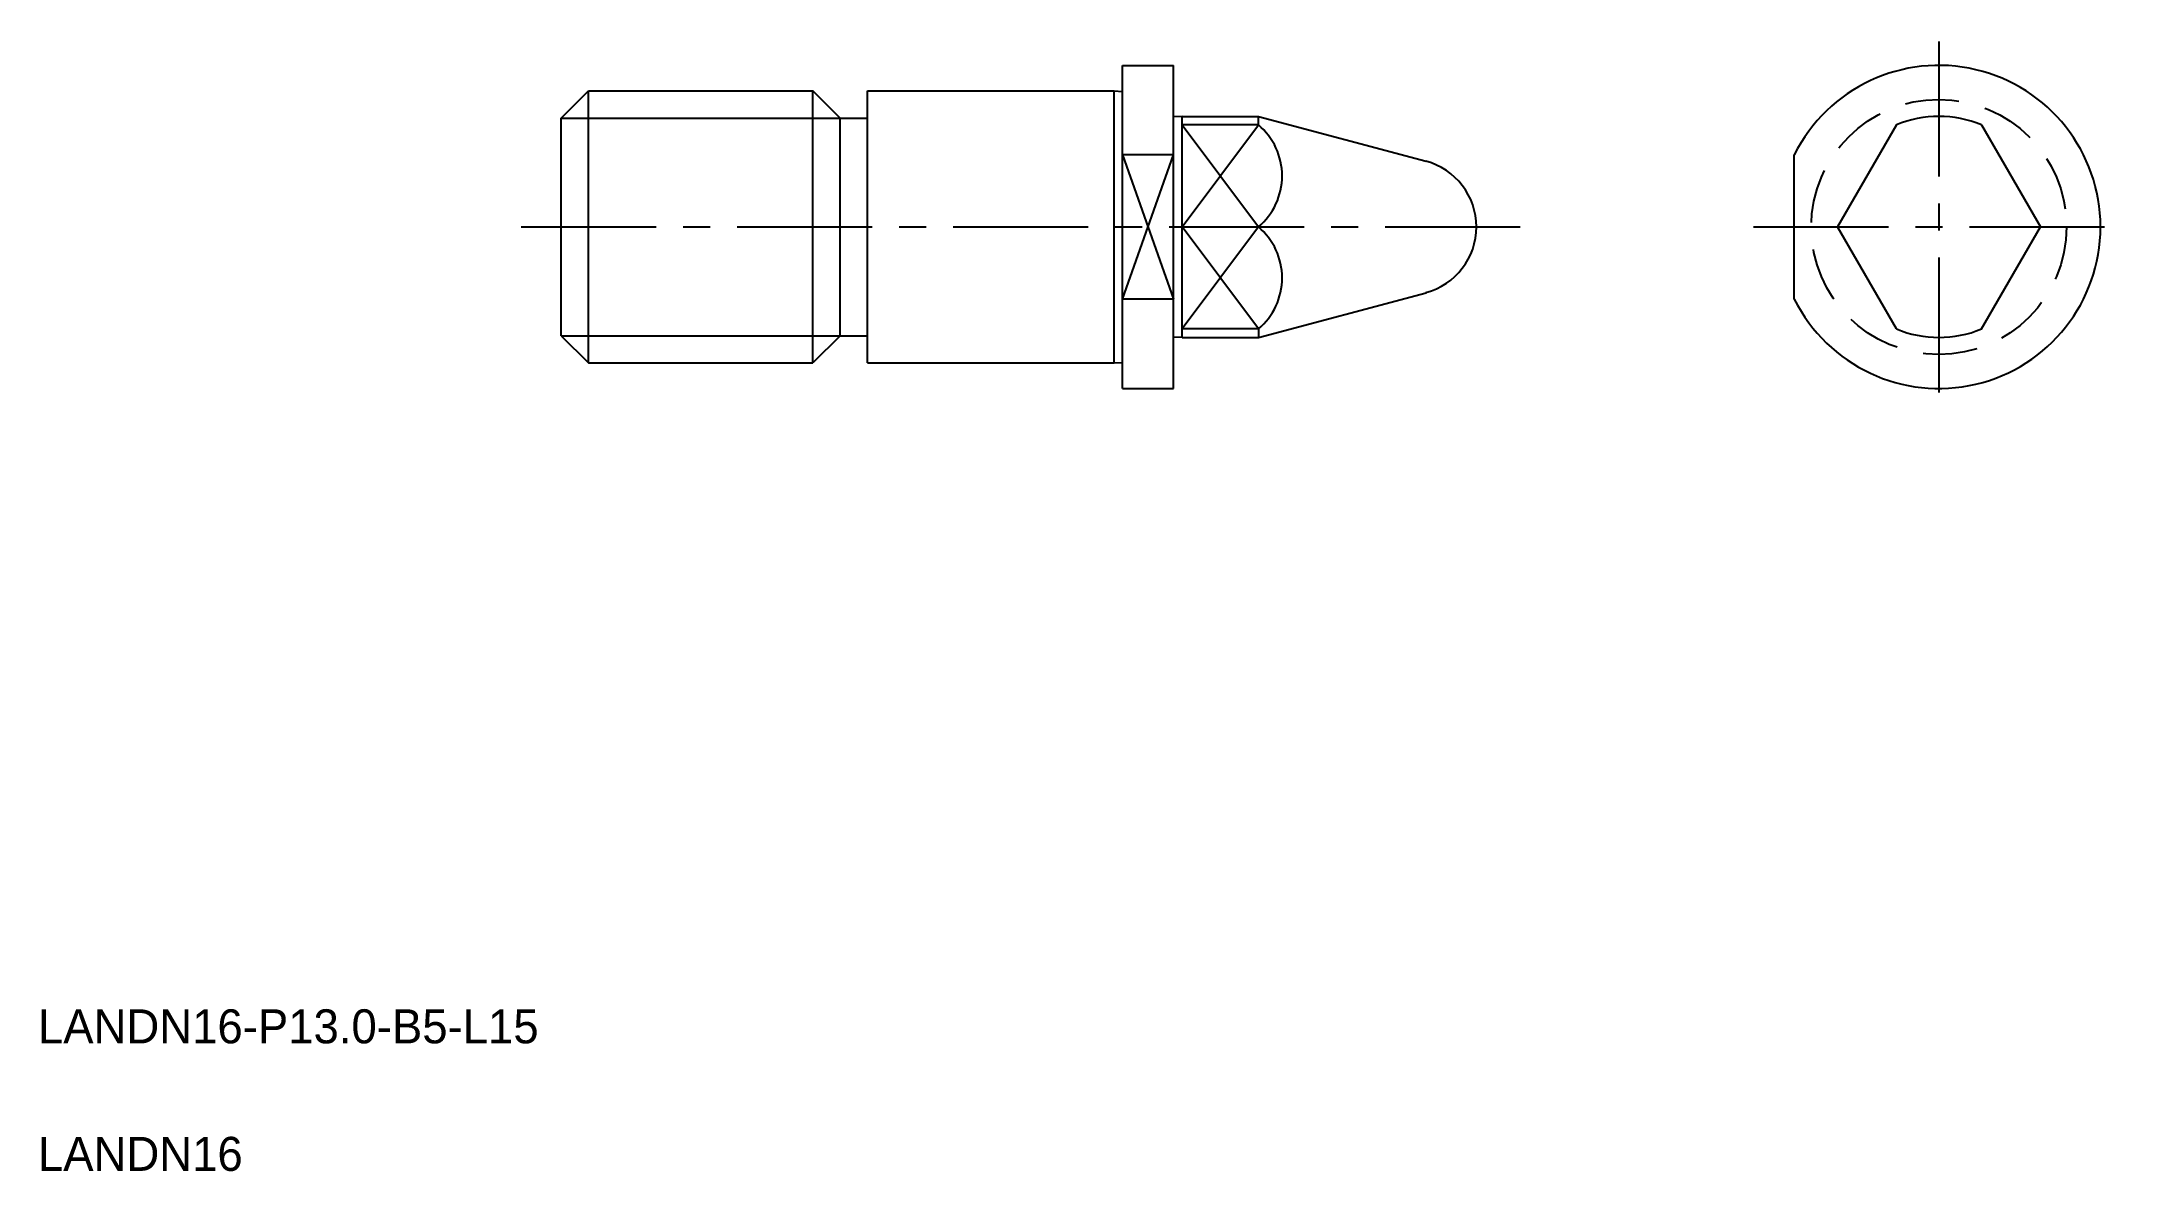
# Model space of a CAD drawing. Extents: x 5 to 128, y 5 to 71.
import ezdxf

# ---------------------------------------------------------------- set-up
doc = ezdxf.new("R2010")
doc.units = 0
doc.header["$LTSCALE"] = 0.25
doc.linetypes.add('CENTER', pattern=[50.8, 31.75, -6.35, 6.35, -6.35])
doc.linetypes.add('DASHED', pattern=[19.05, 12.7, -6.35])
doc.layers.get('0').update_dxf_attribs({"linetype": 'CONTINUOUS'})
doc.layers.add('CENTER', color=1, linetype='CENTER')

msp = doc.modelspace()

# ---------------------------------------------------------------- linework, layer by layer
at = {"linetype": 'CONTINUOUS'}
for p, q in [((68.76, 51.01), (68.76, 70.01)), ((68.76, 70.01), (71.76, 70.01)), ((71.76, 51.01), (71.76, 70.01)), ((35.76, 66.91), (37.36, 68.51)), ((37.36, 68.51), (50.56, 68.51)), ((52.16, 66.91), (50.56, 68.51)), ((53.76, 52.51), (53.76, 68.51)), ((53.76, 68.51), (68.26, 68.51)), ((68.26, 52.51), (68.26, 68.51)), ((35.76, 54.11), (35.76, 66.91)), ((52.16, 54.11), (52.16, 66.91)), ((72.26, 67.01), (76.76, 67.01)), ((72.26, 54.01), (72.26, 67.01)), ((76.76, 66.51), (72.26, 66.51)), ((76.76, 67.01), (86.6, 64.37)), ((76.76, 66.51), (76.76, 67.01)), ((114.25, 66.51), (110.79, 60.51)), ((119.25, 66.51), (122.72, 60.51)), ((114.25, 54.51), (110.79, 60.51)), ((119.25, 54.51), (122.72, 60.51)), ((76.76, 54.01), (86.6, 56.64)), ((35.76, 54.11), (37.36, 52.51)), ((52.16, 54.11), (50.56, 52.51)), ((76.76, 54.51), (72.26, 54.51)), ((72.26, 54.01), (76.76, 54.01)), ((76.76, 54.51), (76.76, 54.01)), ((37.36, 52.51), (50.56, 52.51)), ((53.76, 52.51), (68.26, 52.51)), ((68.76, 51.01), (71.76, 51.01))]:
    msp.add_line(p, q, dxfattribs=at)
at = {"color": 3, "linetype": 'CONTINUOUS'}
for p, q in [((37.36, 52.51), (37.36, 68.51)), ((50.56, 52.51), (50.56, 68.51)), ((35.76, 66.91), (52.16, 66.91)), ((35.76, 54.11), (52.16, 54.11))]:
    msp.add_line(p, q, dxfattribs=at)
for p, q in [((68.26, 68.51), (68.76, 68.48)), ((72.26, 67.01), (71.76, 66.98)), ((79.22, 66.35), (79.22, 66.35)), ((81.68, 65.69), (81.68, 65.69)), ((71.76, 64.75), (68.76, 64.75)), ((108.25, 56.26), (108.25, 64.75)), ((71.76, 60.51), (76.76, 60.51)), ((71.76, 56.26), (68.76, 56.26)), ((72.26, 54.01), (71.76, 54.03)), ((68.26, 52.51), (68.76, 52.53))]:
    msp.add_line(p, q)
at = {"color": 7, "linetype": 'CONTINUOUS'}
for p, q in [((52.16, 66.91), (53.76, 66.91)), ((52.16, 54.11), (53.76, 54.11))]:
    msp.add_line(p, q, dxfattribs=at)
at = {"color": 3}
for p, q in [((72.26, 66.51), (76.76, 60.51)), ((72.26, 60.51), (76.76, 66.51)), ((68.76, 64.75), (71.76, 56.26)), ((68.76, 56.26), (71.76, 64.75)), ((76.76, 60.51), (72.26, 54.51)), ((76.76, 54.51), (72.26, 60.51))]:
    msp.add_line(p, q, dxfattribs=at)
at = {"color": 3, "linetype": 'DASHED'}
msp.add_circle((116.75, 60.51), 7.5, dxfattribs=at)
at = {"linetype": 'CONTINUOUS'}
for centre, radius, start, end in [((116.75, 60.51), 9.5, 206.5254, 153.4746), ((74.2, 63.51), 3.94, 310.4475, 49.5525), ((116.75, 60.51), 6.5, 67.3801, 112.6199), ((85.56, 60.51), 4, 285, 75), ((74.2, 57.51), 3.94, 310.4475, 49.5525), ((116.75, 60.51), 6.5, 247.3801, 292.6199)]:
    msp.add_arc(centre, radius, start, end, dxfattribs=at)
at = {"layer": 'CENTER', "color": 1, "linetype": 'CENTER'}
for p, q in [((116.75, 71.41), (116.75, 49.61)), ((33.4, 60.51), (92.2, 60.51)), ((105.85, 60.51), (127.65, 60.51))]:
    msp.add_line(p, q, dxfattribs=at)

# ---------------------------------------------------------------- texts
for s, p in [('LANDN16-P13.0-B5-L15', (5, 12.5)), ('LANDN16', (5, 5))]:
    msp.add_text(s, height=2).set_placement(p)

doc.saveas('drawing.dxf')
